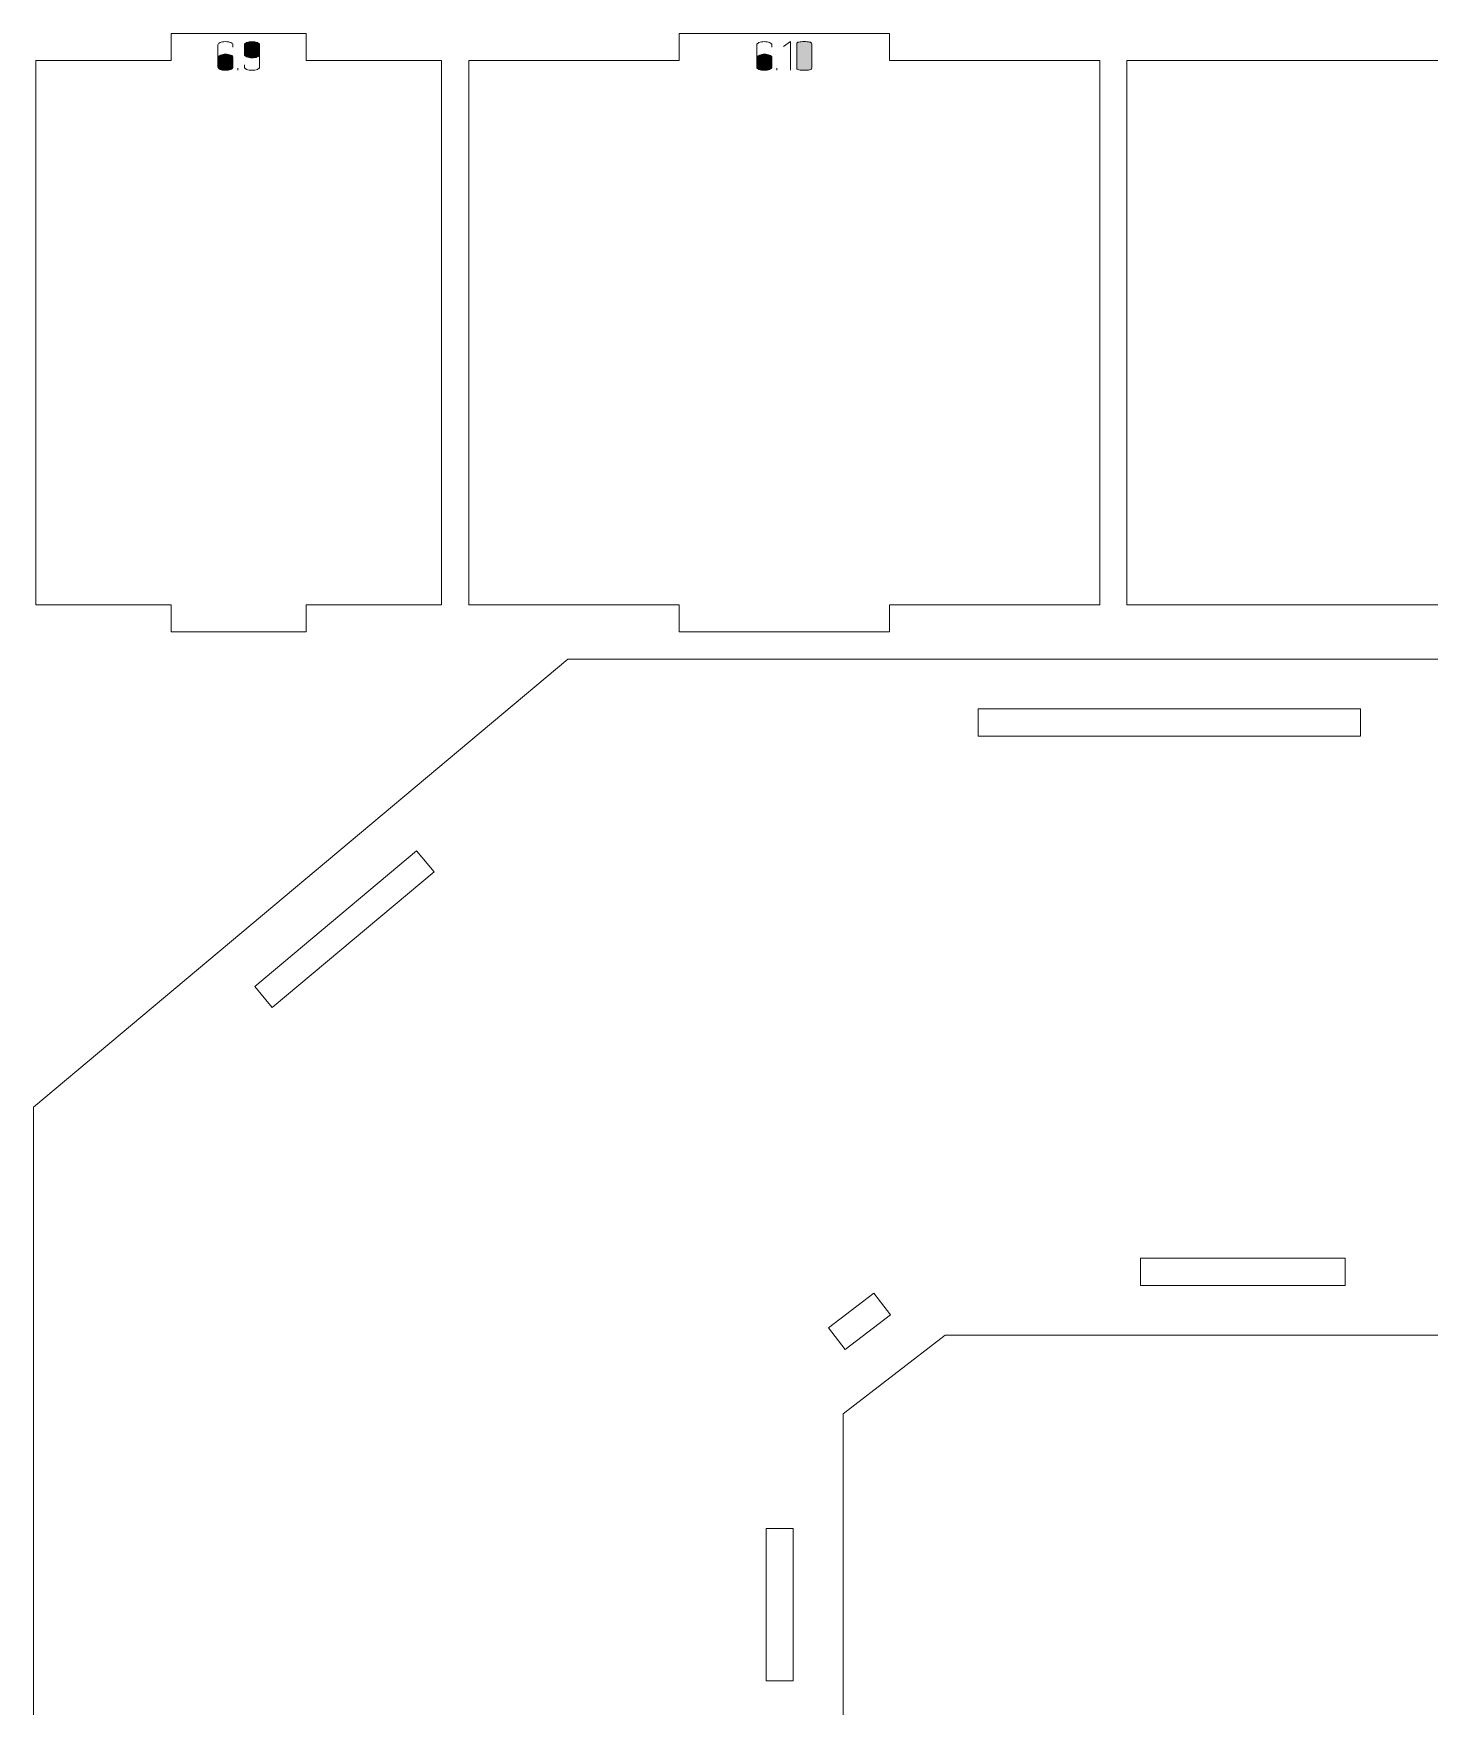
# Model space of a CAD drawing. Header units: centimetres. Extents: x -158 to 228, y -202 to 254.
# Drawn here: x 111.15 to 126.55, y 1.98 to 20.43 of the extents above; entities that cross this region are included whole.
import ezdxf

# ---------------------------------------------------------------- set-up
doc = ezdxf.new("R2010")
doc.units = ezdxf.units.CM
doc.header["$MEASUREMENT"] = 0
doc.layers.add('Capa 1', color=7, linetype='Continuous')

msp = doc.modelspace()

# ---------------------------------------------------------------- hatches: boundary and pattern name
at = {"layer": 'Capa 1', "true_color": 0x3e4095}
h = msp.add_hatch(color=175, dxfattribs=at)
edge = h.paths.add_edge_path()
edge.add_spline(control_points=[(113.26692, 20.02382), (113.24338, 20.02382), (113.22373, 20.02726), (113.20799, 20.03414), (113.19224, 20.04102), (113.18437, 20.04935), (113.18437, 20.05913), (113.18437, 20.05913), (113.18437, 20.16599), (113.18437, 20.16599), (113.18437, 20.16599), (113.18437, 20.30495), (113.18437, 20.30495), (113.18437, 20.31473), (113.19224, 20.32306), (113.20799, 20.32994), (113.22373, 20.33682), (113.24338, 20.34026), (113.26692, 20.34026), (113.29046, 20.34026), (113.31011, 20.33682), (113.32585, 20.32994), (113.3416, 20.32306), (113.34947, 20.31473), (113.34947, 20.30495), (113.34947, 20.30495), (113.34947, 20.27927), (113.34947, 20.27927), (113.34947, 20.27927), (113.34947, 20.30495), (113.34947, 20.30495), (113.34947, 20.31473), (113.3416, 20.32306), (113.32585, 20.32994), (113.31011, 20.33682), (113.29046, 20.34026), (113.26692, 20.34026), (113.24338, 20.34026), (113.22373, 20.33682), (113.20799, 20.32994), (113.19224, 20.32306), (113.18437, 20.31473), (113.18437, 20.30495), (113.18437, 20.30495), (113.18437, 20.16599), (113.18437, 20.16599), (113.18437, 20.17516), (113.19392, 20.18334), (113.21303, 20.19052), (113.23214, 20.19771), (113.2501, 20.2013), (113.26692, 20.2013), (113.29046, 20.2013), (113.31011, 20.19786), (113.32585, 20.19098), (113.3416, 20.1841), (113.34947, 20.17577), (113.34947, 20.16599), (113.34947, 20.16599), (113.34947, 20.05913), (113.34947, 20.05913), (113.34947, 20.04935), (113.3416, 20.04102), (113.32585, 20.03414), (113.31011, 20.02726), (113.29046, 20.02382), (113.26692, 20.02382)], knot_values=[0, 0, 0, 0, 0.04545455, 0.04545455, 0.04545455, 0.09090909, 0.09090909, 0.09090909, 0.13636364, 0.13636364, 0.13636364, 0.18181818, 0.18181818, 0.18181818, 0.22727273, 0.22727273, 0.22727273, 0.27272727, 0.27272727, 0.27272727, 0.31818182, 0.31818182, 0.31818182, 0.36363636, 0.36363636, 0.36363636, 0.40909091, 0.40909091, 0.40909091, 0.45454545, 0.45454545, 0.45454545, 0.5, 0.5, 0.5, 0.54545455, 0.54545455, 0.54545455, 0.59090909, 0.59090909, 0.59090909, 0.63636364, 0.63636364, 0.63636364, 0.68181818, 0.68181818, 0.68181818, 0.72727273, 0.72727273, 0.72727273, 0.77272727, 0.77272727, 0.77272727, 0.81818182, 0.81818182, 0.81818182, 0.86363636, 0.86363636, 0.86363636, 0.90909091, 0.90909091, 0.90909091, 0.95454545, 0.95454545, 0.95454545, 1, 1, 1, 1], degree=3, periodic=1)
h = msp.add_hatch(color=175, dxfattribs=at)
edge = h.paths.add_edge_path()
edge.add_spline(control_points=[(113.47788, 20.19763), (113.47788, 20.18785), (113.48575, 20.17952), (113.5015, 20.17264), (113.51724, 20.16576), (113.53689, 20.16232), (113.56043, 20.16232), (113.58367, 20.16171), (113.60323, 20.16454), (113.61913, 20.1708), (113.63503, 20.17707), (113.64298, 20.18602), (113.64298, 20.19763), (113.64298, 20.19763), (113.64298, 20.30495), (113.64298, 20.30495), (113.64298, 20.31473), (113.63511, 20.32306), (113.61936, 20.32994), (113.60362, 20.33682), (113.58397, 20.34026), (113.56043, 20.34026), (113.53689, 20.34026), (113.51724, 20.33682), (113.5015, 20.32994), (113.48575, 20.32306), (113.47788, 20.31473), (113.47788, 20.30495), (113.47788, 20.30495), (113.47788, 20.19763), (113.47788, 20.19763)], knot_values=[0, 0, 0, 0, 0.1, 0.1, 0.1, 0.2, 0.2, 0.2, 0.3, 0.3, 0.3, 0.4, 0.4, 0.4, 0.5, 0.5, 0.5, 0.6, 0.6, 0.6, 0.7, 0.7, 0.7, 0.8, 0.8, 0.8, 0.9, 0.9, 0.9, 1, 1, 1, 1], degree=3, periodic=1)
h = msp.add_hatch(color=175, dxfattribs=at)
edge = h.paths.add_edge_path()
edge.add_spline(control_points=[(113.56043, 20.02382), (113.53689, 20.02382), (113.51724, 20.02726), (113.5015, 20.03414), (113.48575, 20.04102), (113.47788, 20.04935), (113.47788, 20.05913), (113.47788, 20.05913), (113.47788, 20.08436), (113.47788, 20.08436), (113.47788, 20.08436), (113.47788, 20.05913), (113.47788, 20.05913), (113.47788, 20.04935), (113.48575, 20.04102), (113.5015, 20.03414), (113.51724, 20.02726), (113.53689, 20.02382), (113.56043, 20.02382), (113.58397, 20.02382), (113.60362, 20.02726), (113.61936, 20.03414), (113.63511, 20.04102), (113.64298, 20.04935), (113.64298, 20.05913), (113.64298, 20.05913), (113.64298, 20.19763), (113.64298, 20.19763), (113.64298, 20.18602), (113.63503, 20.17707), (113.61913, 20.1708), (113.60323, 20.16454), (113.58367, 20.16171), (113.56043, 20.16232), (113.53689, 20.16232), (113.51724, 20.16576), (113.5015, 20.17264), (113.48575, 20.17952), (113.47788, 20.18785), (113.47788, 20.19763), (113.47788, 20.19763), (113.47788, 20.30495), (113.47788, 20.30495), (113.47788, 20.31473), (113.48575, 20.32306), (113.5015, 20.32994), (113.51724, 20.33682), (113.53689, 20.34026), (113.56043, 20.34026), (113.58397, 20.34026), (113.60362, 20.33682), (113.61936, 20.32994), (113.63511, 20.32306), (113.64298, 20.31473), (113.64298, 20.30495), (113.64298, 20.30495), (113.64298, 20.19763), (113.64298, 20.19763), (113.64298, 20.19763), (113.64298, 20.05913), (113.64298, 20.05913), (113.64298, 20.04935), (113.63511, 20.04102), (113.61936, 20.03414), (113.60362, 20.02726), (113.58397, 20.02382), (113.56043, 20.02382)], knot_values=[0, 0, 0, 0, 0.04545455, 0.04545455, 0.04545455, 0.09090909, 0.09090909, 0.09090909, 0.13636364, 0.13636364, 0.13636364, 0.18181818, 0.18181818, 0.18181818, 0.22727273, 0.22727273, 0.22727273, 0.27272727, 0.27272727, 0.27272727, 0.31818182, 0.31818182, 0.31818182, 0.36363636, 0.36363636, 0.36363636, 0.40909091, 0.40909091, 0.40909091, 0.45454545, 0.45454545, 0.45454545, 0.5, 0.5, 0.5, 0.54545455, 0.54545455, 0.54545455, 0.59090909, 0.59090909, 0.59090909, 0.63636364, 0.63636364, 0.63636364, 0.68181818, 0.68181818, 0.68181818, 0.72727273, 0.72727273, 0.72727273, 0.77272727, 0.77272727, 0.77272727, 0.81818182, 0.81818182, 0.81818182, 0.86363636, 0.86363636, 0.86363636, 0.90909091, 0.90909091, 0.90909091, 0.95454545, 0.95454545, 0.95454545, 1, 1, 1, 1], degree=3, periodic=1)
h = msp.add_hatch(color=175, dxfattribs=at)
edge = h.paths.add_edge_path()
edge.add_spline(control_points=[(119.21184, 20.02382), (119.1883, 20.02382), (119.16865, 20.02726), (119.15291, 20.03414), (119.13716, 20.04102), (119.12929, 20.04935), (119.12929, 20.05913), (119.12929, 20.05913), (119.12929, 20.16599), (119.12929, 20.16599), (119.12929, 20.16599), (119.12929, 20.30495), (119.12929, 20.30495), (119.12929, 20.31473), (119.13716, 20.32306), (119.15291, 20.32994), (119.16865, 20.33682), (119.1883, 20.34026), (119.21184, 20.34026), (119.23538, 20.34026), (119.25503, 20.33682), (119.27077, 20.32994), (119.28652, 20.32306), (119.29439, 20.31473), (119.29439, 20.30495), (119.29439, 20.30495), (119.29439, 20.27927), (119.29439, 20.27927), (119.29439, 20.27927), (119.29439, 20.30495), (119.29439, 20.30495), (119.29439, 20.31473), (119.28652, 20.32306), (119.27077, 20.32994), (119.25503, 20.33682), (119.23538, 20.34026), (119.21184, 20.34026), (119.1883, 20.34026), (119.16865, 20.33682), (119.15291, 20.32994), (119.13716, 20.32306), (119.12929, 20.31473), (119.12929, 20.30495), (119.12929, 20.30495), (119.12929, 20.16599), (119.12929, 20.16599), (119.12929, 20.17516), (119.13884, 20.18334), (119.15795, 20.19052), (119.17706, 20.19771), (119.19502, 20.2013), (119.21184, 20.2013), (119.23538, 20.2013), (119.25503, 20.19786), (119.27077, 20.19098), (119.28652, 20.1841), (119.29439, 20.17577), (119.29439, 20.16599), (119.29439, 20.16599), (119.29439, 20.05913), (119.29439, 20.05913), (119.29439, 20.04935), (119.28652, 20.04102), (119.27077, 20.03414), (119.25503, 20.02726), (119.23538, 20.02382), (119.21184, 20.02382)], knot_values=[0, 0, 0, 0, 0.04545455, 0.04545455, 0.04545455, 0.09090909, 0.09090909, 0.09090909, 0.13636364, 0.13636364, 0.13636364, 0.18181818, 0.18181818, 0.18181818, 0.22727273, 0.22727273, 0.22727273, 0.27272727, 0.27272727, 0.27272727, 0.31818182, 0.31818182, 0.31818182, 0.36363636, 0.36363636, 0.36363636, 0.40909091, 0.40909091, 0.40909091, 0.45454545, 0.45454545, 0.45454545, 0.5, 0.5, 0.5, 0.54545455, 0.54545455, 0.54545455, 0.59090909, 0.59090909, 0.59090909, 0.63636364, 0.63636364, 0.63636364, 0.68181818, 0.68181818, 0.68181818, 0.72727273, 0.72727273, 0.72727273, 0.77272727, 0.77272727, 0.77272727, 0.81818182, 0.81818182, 0.81818182, 0.86363636, 0.86363636, 0.86363636, 0.90909091, 0.90909091, 0.90909091, 0.95454545, 0.95454545, 0.95454545, 1, 1, 1, 1], degree=3, periodic=1)
h = msp.add_hatch(color=175, dxfattribs=at)
edge = h.paths.add_edge_path()
edge.add_spline(control_points=[(119.49893, 20.34072), (119.49893, 20.34072), (119.4228, 20.28798), (119.4228, 20.28798), (119.4228, 20.28798), (119.49893, 20.34072), (119.49893, 20.34072), (119.49893, 20.34072), (119.49893, 20.02382), (119.49893, 20.02382), (119.49893, 20.02382), (119.49893, 20.34072), (119.49893, 20.34072)], knot_values=[0, 0, 0, 0, 0.25, 0.25, 0.25, 0.5, 0.5, 0.5, 0.75, 0.75, 0.75, 1, 1, 1, 1], degree=3, periodic=1)
h = msp.add_hatch(color=175, dxfattribs=at)
edge = h.paths.add_edge_path()
edge.add_spline(control_points=[(119.56956, 20.04767), (119.56956, 20.03788), (119.57743, 20.03146), (119.59318, 20.02841), (119.60892, 20.02535), (119.62857, 20.02382), (119.65211, 20.02382), (119.67565, 20.02382), (119.6953, 20.02535), (119.71104, 20.02841), (119.72679, 20.03146), (119.73466, 20.03788), (119.73466, 20.04767), (119.73466, 20.04767), (119.73466, 20.31595), (119.73466, 20.31595), (119.73466, 20.32574), (119.72679, 20.33224), (119.71104, 20.33545), (119.6953, 20.33866), (119.67565, 20.34026), (119.65211, 20.34026), (119.62857, 20.34026), (119.60892, 20.33866), (119.59318, 20.33545), (119.57743, 20.33224), (119.56956, 20.32574), (119.56956, 20.31595), (119.56956, 20.31595), (119.56956, 20.04767), (119.56956, 20.04767)], knot_values=[0, 0, 0, 0, 0.1, 0.1, 0.1, 0.2, 0.2, 0.2, 0.3, 0.3, 0.3, 0.4, 0.4, 0.4, 0.5, 0.5, 0.5, 0.6, 0.6, 0.6, 0.7, 0.7, 0.7, 0.8, 0.8, 0.8, 0.9, 0.9, 0.9, 1, 1, 1, 1], degree=3, periodic=1)
h = msp.add_hatch(color=175, dxfattribs=at)
edge = h.paths.add_edge_path()
edge.add_spline(control_points=[(119.73466, 20.04767), (119.73466, 20.03788), (119.72679, 20.03146), (119.71104, 20.02841), (119.6953, 20.02535), (119.67565, 20.02382), (119.65211, 20.02382), (119.62857, 20.02382), (119.60892, 20.02535), (119.59318, 20.02841), (119.57743, 20.03146), (119.56956, 20.03788), (119.56956, 20.04767), (119.56956, 20.04767), (119.56956, 20.31595), (119.56956, 20.31595), (119.56956, 20.32574), (119.57743, 20.33224), (119.59318, 20.33545), (119.60892, 20.33866), (119.62857, 20.34026), (119.65211, 20.34026), (119.67565, 20.34026), (119.6953, 20.33866), (119.71104, 20.33545), (119.72679, 20.33224), (119.73466, 20.32574), (119.73466, 20.31595), (119.73466, 20.31595), (119.73466, 20.04767), (119.73466, 20.04767)], knot_values=[0, 0, 0, 0, 0.1, 0.1, 0.1, 0.2, 0.2, 0.2, 0.3, 0.3, 0.3, 0.4, 0.4, 0.4, 0.5, 0.5, 0.5, 0.6, 0.6, 0.6, 0.7, 0.7, 0.7, 0.8, 0.8, 0.8, 0.9, 0.9, 0.9, 1, 1, 1, 1], degree=3, periodic=1)
h = msp.add_hatch(color=175, dxfattribs=at)
edge = h.paths.add_edge_path()
edge.add_spline(control_points=[(113.18437, 20.05913), (113.18437, 20.04935), (113.19224, 20.04102), (113.20799, 20.03414), (113.22373, 20.02726), (113.24338, 20.02382), (113.26692, 20.02382), (113.29046, 20.02382), (113.31011, 20.02726), (113.32585, 20.03414), (113.3416, 20.04102), (113.34947, 20.04935), (113.34947, 20.05913), (113.34947, 20.05913), (113.34947, 20.16599), (113.34947, 20.16599), (113.34947, 20.17577), (113.3416, 20.1841), (113.32585, 20.19098), (113.31011, 20.19786), (113.29046, 20.2013), (113.26692, 20.2013), (113.2501, 20.2013), (113.23214, 20.19771), (113.21303, 20.19052), (113.19392, 20.18334), (113.18437, 20.17516), (113.18437, 20.16599), (113.18437, 20.16599), (113.18437, 20.05913), (113.18437, 20.05913)], knot_values=[0, 0, 0, 0, 0.1, 0.1, 0.1, 0.2, 0.2, 0.2, 0.3, 0.3, 0.3, 0.4, 0.4, 0.4, 0.5, 0.5, 0.5, 0.6, 0.6, 0.6, 0.7, 0.7, 0.7, 0.8, 0.8, 0.8, 0.9, 0.9, 0.9, 1, 1, 1, 1], degree=3, periodic=1)
h = msp.add_hatch(color=175, dxfattribs=at)
edge = h.paths.add_edge_path()
edge.add_spline(control_points=[(119.12929, 20.05913), (119.12929, 20.04935), (119.13716, 20.04102), (119.15291, 20.03414), (119.16865, 20.02726), (119.1883, 20.02382), (119.21184, 20.02382), (119.23538, 20.02382), (119.25503, 20.02726), (119.27077, 20.03414), (119.28652, 20.04102), (119.29439, 20.04935), (119.29439, 20.05913), (119.29439, 20.05913), (119.29439, 20.16599), (119.29439, 20.16599), (119.29439, 20.17577), (119.28652, 20.1841), (119.27077, 20.19098), (119.25503, 20.19786), (119.23538, 20.2013), (119.21184, 20.2013), (119.19502, 20.2013), (119.17706, 20.19771), (119.15795, 20.19052), (119.13884, 20.18334), (119.12929, 20.17516), (119.12929, 20.16599), (119.12929, 20.16599), (119.12929, 20.05913), (119.12929, 20.05913)], knot_values=[0, 0, 0, 0, 0.1, 0.1, 0.1, 0.2, 0.2, 0.2, 0.3, 0.3, 0.3, 0.4, 0.4, 0.4, 0.5, 0.5, 0.5, 0.6, 0.6, 0.6, 0.7, 0.7, 0.7, 0.8, 0.8, 0.8, 0.9, 0.9, 0.9, 1, 1, 1, 1], degree=3, periodic=1)
h = msp.add_hatch(color=175, dxfattribs=at)
edge = h.paths.add_edge_path()
edge.add_spline(control_points=[(113.4045, 20.02382), (113.4045, 20.02382), (113.4045, 20.04629), (113.4045, 20.04629), (113.4045, 20.04629), (113.4045, 20.02382), (113.4045, 20.02382)], knot_values=[0, 0, 0, 0, 0.5, 0.5, 0.5, 1, 1, 1, 1], degree=3, periodic=1)
h = msp.add_hatch(color=175, dxfattribs=at)
edge = h.paths.add_edge_path()
edge.add_spline(control_points=[(119.34942, 20.02382), (119.34942, 20.02382), (119.34942, 20.04629), (119.34942, 20.04629), (119.34942, 20.04629), (119.34942, 20.02382), (119.34942, 20.02382)], knot_values=[0, 0, 0, 0, 0.5, 0.5, 0.5, 1, 1, 1, 1], degree=3, periodic=1)

# ---------------------------------------------------------------- linework, layer by layer
at = {"layer": 'Capa 1', "color": 240, "lineweight": 20}
for points in [[(111.17578, 20.13022), (111.17578, 20.13022), (111.17578, 14.13022), (111.17578, 14.13022), (111.17578, 14.13022), (112.66771, 14.13022), (112.66771, 14.13022), (112.66771, 14.13022), (112.66771, 13.83022), (112.66771, 13.83022), (112.66771, 13.83022), (114.15964, 13.83022), (114.15964, 13.83022), (114.15964, 13.83022), (114.15964, 14.13022), (114.15964, 14.13022), (114.15964, 14.13022), (115.65157, 14.13022), (115.65157, 14.13022), (115.65157, 14.13022), (115.65157, 20.13022), (115.65157, 20.13022), (115.65157, 20.13022), (114.15964, 20.13022), (114.15964, 20.13022), (114.15964, 20.13022), (114.15964, 20.43022), (114.15964, 20.43022), (114.15964, 20.43022), (112.66771, 20.43022), (112.66771, 20.43022), (112.66771, 20.43022), (112.66771, 20.13022), (112.66771, 20.13022), (112.66771, 20.13022), (111.17578, 20.13022), (111.17578, 20.13022)], [(115.95157, 20.13022), (115.95157, 20.13022), (115.95157, 14.13022), (115.95157, 14.13022), (115.95157, 14.13022), (118.27184, 14.13022), (118.27184, 14.13022), (118.27184, 14.13022), (118.27184, 13.83022), (118.27184, 13.83022), (118.27184, 13.83022), (120.59211, 13.83022), (120.59211, 13.83022), (120.59211, 13.83022), (120.59211, 14.13022), (120.59211, 14.13022), (120.59211, 14.13022), (122.91238, 14.13022), (122.91238, 14.13022), (122.91238, 14.13022), (122.91238, 20.13022), (122.91238, 20.13022), (122.91238, 20.13022), (120.59211, 20.13022), (120.59211, 20.13022), (120.59211, 20.13022), (120.59211, 20.43022), (120.59211, 20.43022), (120.59211, 20.43022), (118.27184, 20.43022), (118.27184, 20.43022), (118.27184, 20.43022), (118.27184, 20.13022), (118.27184, 20.13022), (118.27184, 20.13022), (115.95157, 20.13022), (115.95157, 20.13022)], [(123.21238, 20.13022), (123.21238, 20.13022), (123.21238, 14.13022), (123.21238, 14.13022), (123.21238, 14.13022), (127.42928, 14.13022), (127.42928, 14.13022), (127.42928, 14.13022), (127.42928, 13.83022), (127.42928, 13.83022), (127.42928, 13.83022), (131.64617, 13.83022), (131.64617, 13.83022), (131.64617, 13.83022), (131.64617, 14.13022), (131.64617, 14.13022), (131.64617, 14.13022), (135.86306, 14.13022), (135.86306, 14.13022), (135.86306, 14.13022), (135.86306, 20.13022), (135.86306, 20.13022), (135.86306, 20.13022), (131.64617, 20.13022), (131.64617, 20.13022), (131.64617, 20.13022), (131.64617, 20.43022), (131.64617, 20.43022), (131.64617, 20.43022), (127.42928, 20.43022), (127.42928, 20.43022), (127.42928, 20.43022), (127.42928, 20.13022), (127.42928, 20.13022), (127.42928, 20.13022), (123.21238, 20.13022), (123.21238, 20.13022)]]:
    msp.add_open_spline(points, degree=3, knots=[0, 0, 0, 0, 0.08333333, 0.08333333, 0.08333333, 0.16666667, 0.16666667, 0.16666667, 0.25, 0.25, 0.25, 0.33333333, 0.33333333, 0.33333333, 0.41666667, 0.41666667, 0.41666667, 0.5, 0.5, 0.5, 0.58333333, 0.58333333, 0.58333333, 0.66666667, 0.66666667, 0.66666667, 0.75, 0.75, 0.75, 0.83333333, 0.83333333, 0.83333333, 0.91666667, 0.91666667, 0.91666667, 1, 1, 1, 1], dxfattribs=at)
at = {"layer": 'Capa 1', "color": 114, "lineweight": 9}
for points, knots in [([(113.26692, 20.02382), (113.24338, 20.02382), (113.22373, 20.02726), (113.20799, 20.03414), (113.19224, 20.04102), (113.18437, 20.04935), (113.18437, 20.05913), (113.18437, 20.05913), (113.18437, 20.16599), (113.18437, 20.16599), (113.18437, 20.16599), (113.18437, 20.30495), (113.18437, 20.30495), (113.18437, 20.31473), (113.19224, 20.32306), (113.20799, 20.32994), (113.22373, 20.33682), (113.24338, 20.34026), (113.26692, 20.34026), (113.29046, 20.34026), (113.31011, 20.33682), (113.32585, 20.32994), (113.3416, 20.32306), (113.34947, 20.31473), (113.34947, 20.30495), (113.34947, 20.30495), (113.34947, 20.27927), (113.34947, 20.27927), (113.34947, 20.27927), (113.34947, 20.30495), (113.34947, 20.30495), (113.34947, 20.31473), (113.3416, 20.32306), (113.32585, 20.32994), (113.31011, 20.33682), (113.29046, 20.34026), (113.26692, 20.34026), (113.24338, 20.34026), (113.22373, 20.33682), (113.20799, 20.32994), (113.19224, 20.32306), (113.18437, 20.31473), (113.18437, 20.30495), (113.18437, 20.30495), (113.18437, 20.16599), (113.18437, 20.16599), (113.18437, 20.17516), (113.19392, 20.18334), (113.21303, 20.19052), (113.23214, 20.19771), (113.2501, 20.2013), (113.26692, 20.2013), (113.29046, 20.2013), (113.31011, 20.19786), (113.32585, 20.19098), (113.3416, 20.1841), (113.34947, 20.17577), (113.34947, 20.16599), (113.34947, 20.16599), (113.34947, 20.05913), (113.34947, 20.05913), (113.34947, 20.04935), (113.3416, 20.04102), (113.32585, 20.03414), (113.31011, 20.02726), (113.29046, 20.02382), (113.26692, 20.02382)], [0, 0, 0, 0, 0.04545455, 0.04545455, 0.04545455, 0.09090909, 0.09090909, 0.09090909, 0.13636364, 0.13636364, 0.13636364, 0.18181818, 0.18181818, 0.18181818, 0.22727273, 0.22727273, 0.22727273, 0.27272727, 0.27272727, 0.27272727, 0.31818182, 0.31818182, 0.31818182, 0.36363636, 0.36363636, 0.36363636, 0.40909091, 0.40909091, 0.40909091, 0.45454545, 0.45454545, 0.45454545, 0.5, 0.5, 0.5, 0.54545455, 0.54545455, 0.54545455, 0.59090909, 0.59090909, 0.59090909, 0.63636364, 0.63636364, 0.63636364, 0.68181818, 0.68181818, 0.68181818, 0.72727273, 0.72727273, 0.72727273, 0.77272727, 0.77272727, 0.77272727, 0.81818182, 0.81818182, 0.81818182, 0.86363636, 0.86363636, 0.86363636, 0.90909091, 0.90909091, 0.90909091, 0.95454545, 0.95454545, 0.95454545, 1, 1, 1, 1]), ([(113.47788, 20.19763), (113.47788, 20.18785), (113.48575, 20.17952), (113.5015, 20.17264), (113.51724, 20.16576), (113.53689, 20.16232), (113.56043, 20.16232), (113.58367, 20.16171), (113.60323, 20.16454), (113.61913, 20.1708), (113.63503, 20.17707), (113.64298, 20.18602), (113.64298, 20.19763), (113.64298, 20.19763), (113.64298, 20.30495), (113.64298, 20.30495), (113.64298, 20.31473), (113.63511, 20.32306), (113.61936, 20.32994), (113.60362, 20.33682), (113.58397, 20.34026), (113.56043, 20.34026), (113.53689, 20.34026), (113.51724, 20.33682), (113.5015, 20.32994), (113.48575, 20.32306), (113.47788, 20.31473), (113.47788, 20.30495), (113.47788, 20.30495), (113.47788, 20.19763), (113.47788, 20.19763)], [0, 0, 0, 0, 0.1, 0.1, 0.1, 0.2, 0.2, 0.2, 0.3, 0.3, 0.3, 0.4, 0.4, 0.4, 0.5, 0.5, 0.5, 0.6, 0.6, 0.6, 0.7, 0.7, 0.7, 0.8, 0.8, 0.8, 0.9, 0.9, 0.9, 1, 1, 1, 1]), ([(113.56043, 20.02382), (113.53689, 20.02382), (113.51724, 20.02726), (113.5015, 20.03414), (113.48575, 20.04102), (113.47788, 20.04935), (113.47788, 20.05913), (113.47788, 20.05913), (113.47788, 20.08436), (113.47788, 20.08436), (113.47788, 20.08436), (113.47788, 20.05913), (113.47788, 20.05913), (113.47788, 20.04935), (113.48575, 20.04102), (113.5015, 20.03414), (113.51724, 20.02726), (113.53689, 20.02382), (113.56043, 20.02382), (113.58397, 20.02382), (113.60362, 20.02726), (113.61936, 20.03414), (113.63511, 20.04102), (113.64298, 20.04935), (113.64298, 20.05913), (113.64298, 20.05913), (113.64298, 20.19763), (113.64298, 20.19763), (113.64298, 20.18602), (113.63503, 20.17707), (113.61913, 20.1708), (113.60323, 20.16454), (113.58367, 20.16171), (113.56043, 20.16232), (113.53689, 20.16232), (113.51724, 20.16576), (113.5015, 20.17264), (113.48575, 20.17952), (113.47788, 20.18785), (113.47788, 20.19763), (113.47788, 20.19763), (113.47788, 20.30495), (113.47788, 20.30495), (113.47788, 20.31473), (113.48575, 20.32306), (113.5015, 20.32994), (113.51724, 20.33682), (113.53689, 20.34026), (113.56043, 20.34026), (113.58397, 20.34026), (113.60362, 20.33682), (113.61936, 20.32994), (113.63511, 20.32306), (113.64298, 20.31473), (113.64298, 20.30495), (113.64298, 20.30495), (113.64298, 20.19763), (113.64298, 20.19763), (113.64298, 20.19763), (113.64298, 20.05913), (113.64298, 20.05913), (113.64298, 20.04935), (113.63511, 20.04102), (113.61936, 20.03414), (113.60362, 20.02726), (113.58397, 20.02382), (113.56043, 20.02382)], [0, 0, 0, 0, 0.04545455, 0.04545455, 0.04545455, 0.09090909, 0.09090909, 0.09090909, 0.13636364, 0.13636364, 0.13636364, 0.18181818, 0.18181818, 0.18181818, 0.22727273, 0.22727273, 0.22727273, 0.27272727, 0.27272727, 0.27272727, 0.31818182, 0.31818182, 0.31818182, 0.36363636, 0.36363636, 0.36363636, 0.40909091, 0.40909091, 0.40909091, 0.45454545, 0.45454545, 0.45454545, 0.5, 0.5, 0.5, 0.54545455, 0.54545455, 0.54545455, 0.59090909, 0.59090909, 0.59090909, 0.63636364, 0.63636364, 0.63636364, 0.68181818, 0.68181818, 0.68181818, 0.72727273, 0.72727273, 0.72727273, 0.77272727, 0.77272727, 0.77272727, 0.81818182, 0.81818182, 0.81818182, 0.86363636, 0.86363636, 0.86363636, 0.90909091, 0.90909091, 0.90909091, 0.95454545, 0.95454545, 0.95454545, 1, 1, 1, 1]), ([(119.21184, 20.02382), (119.1883, 20.02382), (119.16865, 20.02726), (119.15291, 20.03414), (119.13716, 20.04102), (119.12929, 20.04935), (119.12929, 20.05913), (119.12929, 20.05913), (119.12929, 20.16599), (119.12929, 20.16599), (119.12929, 20.16599), (119.12929, 20.30495), (119.12929, 20.30495), (119.12929, 20.31473), (119.13716, 20.32306), (119.15291, 20.32994), (119.16865, 20.33682), (119.1883, 20.34026), (119.21184, 20.34026), (119.23538, 20.34026), (119.25503, 20.33682), (119.27077, 20.32994), (119.28652, 20.32306), (119.29439, 20.31473), (119.29439, 20.30495), (119.29439, 20.30495), (119.29439, 20.27927), (119.29439, 20.27927), (119.29439, 20.27927), (119.29439, 20.30495), (119.29439, 20.30495), (119.29439, 20.31473), (119.28652, 20.32306), (119.27077, 20.32994), (119.25503, 20.33682), (119.23538, 20.34026), (119.21184, 20.34026), (119.1883, 20.34026), (119.16865, 20.33682), (119.15291, 20.32994), (119.13716, 20.32306), (119.12929, 20.31473), (119.12929, 20.30495), (119.12929, 20.30495), (119.12929, 20.16599), (119.12929, 20.16599), (119.12929, 20.17516), (119.13884, 20.18334), (119.15795, 20.19052), (119.17706, 20.19771), (119.19502, 20.2013), (119.21184, 20.2013), (119.23538, 20.2013), (119.25503, 20.19786), (119.27077, 20.19098), (119.28652, 20.1841), (119.29439, 20.17577), (119.29439, 20.16599), (119.29439, 20.16599), (119.29439, 20.05913), (119.29439, 20.05913), (119.29439, 20.04935), (119.28652, 20.04102), (119.27077, 20.03414), (119.25503, 20.02726), (119.23538, 20.02382), (119.21184, 20.02382)], [0, 0, 0, 0, 0.04545455, 0.04545455, 0.04545455, 0.09090909, 0.09090909, 0.09090909, 0.13636364, 0.13636364, 0.13636364, 0.18181818, 0.18181818, 0.18181818, 0.22727273, 0.22727273, 0.22727273, 0.27272727, 0.27272727, 0.27272727, 0.31818182, 0.31818182, 0.31818182, 0.36363636, 0.36363636, 0.36363636, 0.40909091, 0.40909091, 0.40909091, 0.45454545, 0.45454545, 0.45454545, 0.5, 0.5, 0.5, 0.54545455, 0.54545455, 0.54545455, 0.59090909, 0.59090909, 0.59090909, 0.63636364, 0.63636364, 0.63636364, 0.68181818, 0.68181818, 0.68181818, 0.72727273, 0.72727273, 0.72727273, 0.77272727, 0.77272727, 0.77272727, 0.81818182, 0.81818182, 0.81818182, 0.86363636, 0.86363636, 0.86363636, 0.90909091, 0.90909091, 0.90909091, 0.95454545, 0.95454545, 0.95454545, 1, 1, 1, 1]), ([(119.49893, 20.34072), (119.49893, 20.34072), (119.4228, 20.28798), (119.4228, 20.28798), (119.4228, 20.28798), (119.49893, 20.34072), (119.49893, 20.34072), (119.49893, 20.34072), (119.49893, 20.02382), (119.49893, 20.02382), (119.49893, 20.02382), (119.49893, 20.34072), (119.49893, 20.34072)], [0, 0, 0, 0, 0.25, 0.25, 0.25, 0.5, 0.5, 0.5, 0.75, 0.75, 0.75, 1, 1, 1, 1]), ([(119.56956, 20.04767), (119.56956, 20.03788), (119.57743, 20.03146), (119.59318, 20.02841), (119.60892, 20.02535), (119.62857, 20.02382), (119.65211, 20.02382), (119.67565, 20.02382), (119.6953, 20.02535), (119.71104, 20.02841), (119.72679, 20.03146), (119.73466, 20.03788), (119.73466, 20.04767), (119.73466, 20.04767), (119.73466, 20.31595), (119.73466, 20.31595), (119.73466, 20.32574), (119.72679, 20.33224), (119.71104, 20.33545), (119.6953, 20.33866), (119.67565, 20.34026), (119.65211, 20.34026), (119.62857, 20.34026), (119.60892, 20.33866), (119.59318, 20.33545), (119.57743, 20.33224), (119.56956, 20.32574), (119.56956, 20.31595), (119.56956, 20.31595), (119.56956, 20.04767), (119.56956, 20.04767)], [0, 0, 0, 0, 0.1, 0.1, 0.1, 0.2, 0.2, 0.2, 0.3, 0.3, 0.3, 0.4, 0.4, 0.4, 0.5, 0.5, 0.5, 0.6, 0.6, 0.6, 0.7, 0.7, 0.7, 0.8, 0.8, 0.8, 0.9, 0.9, 0.9, 1, 1, 1, 1]), ([(119.73466, 20.04767), (119.73466, 20.03788), (119.72679, 20.03146), (119.71104, 20.02841), (119.6953, 20.02535), (119.67565, 20.02382), (119.65211, 20.02382), (119.62857, 20.02382), (119.60892, 20.02535), (119.59318, 20.02841), (119.57743, 20.03146), (119.56956, 20.03788), (119.56956, 20.04767), (119.56956, 20.04767), (119.56956, 20.31595), (119.56956, 20.31595), (119.56956, 20.32574), (119.57743, 20.33224), (119.59318, 20.33545), (119.60892, 20.33866), (119.62857, 20.34026), (119.65211, 20.34026), (119.67565, 20.34026), (119.6953, 20.33866), (119.71104, 20.33545), (119.72679, 20.33224), (119.73466, 20.32574), (119.73466, 20.31595), (119.73466, 20.31595), (119.73466, 20.04767), (119.73466, 20.04767)], [0, 0, 0, 0, 0.1, 0.1, 0.1, 0.2, 0.2, 0.2, 0.3, 0.3, 0.3, 0.4, 0.4, 0.4, 0.5, 0.5, 0.5, 0.6, 0.6, 0.6, 0.7, 0.7, 0.7, 0.8, 0.8, 0.8, 0.9, 0.9, 0.9, 1, 1, 1, 1]), ([(113.18437, 20.05913), (113.18437, 20.04935), (113.19224, 20.04102), (113.20799, 20.03414), (113.22373, 20.02726), (113.24338, 20.02382), (113.26692, 20.02382), (113.29046, 20.02382), (113.31011, 20.02726), (113.32585, 20.03414), (113.3416, 20.04102), (113.34947, 20.04935), (113.34947, 20.05913), (113.34947, 20.05913), (113.34947, 20.16599), (113.34947, 20.16599), (113.34947, 20.17577), (113.3416, 20.1841), (113.32585, 20.19098), (113.31011, 20.19786), (113.29046, 20.2013), (113.26692, 20.2013), (113.2501, 20.2013), (113.23214, 20.19771), (113.21303, 20.19052), (113.19392, 20.18334), (113.18437, 20.17516), (113.18437, 20.16599), (113.18437, 20.16599), (113.18437, 20.05913), (113.18437, 20.05913)], [0, 0, 0, 0, 0.1, 0.1, 0.1, 0.2, 0.2, 0.2, 0.3, 0.3, 0.3, 0.4, 0.4, 0.4, 0.5, 0.5, 0.5, 0.6, 0.6, 0.6, 0.7, 0.7, 0.7, 0.8, 0.8, 0.8, 0.9, 0.9, 0.9, 1, 1, 1, 1]), ([(119.12929, 20.05913), (119.12929, 20.04935), (119.13716, 20.04102), (119.15291, 20.03414), (119.16865, 20.02726), (119.1883, 20.02382), (119.21184, 20.02382), (119.23538, 20.02382), (119.25503, 20.02726), (119.27077, 20.03414), (119.28652, 20.04102), (119.29439, 20.04935), (119.29439, 20.05913), (119.29439, 20.05913), (119.29439, 20.16599), (119.29439, 20.16599), (119.29439, 20.17577), (119.28652, 20.1841), (119.27077, 20.19098), (119.25503, 20.19786), (119.23538, 20.2013), (119.21184, 20.2013), (119.19502, 20.2013), (119.17706, 20.19771), (119.15795, 20.19052), (119.13884, 20.18334), (119.12929, 20.17516), (119.12929, 20.16599), (119.12929, 20.16599), (119.12929, 20.05913), (119.12929, 20.05913)], [0, 0, 0, 0, 0.1, 0.1, 0.1, 0.2, 0.2, 0.2, 0.3, 0.3, 0.3, 0.4, 0.4, 0.4, 0.5, 0.5, 0.5, 0.6, 0.6, 0.6, 0.7, 0.7, 0.7, 0.8, 0.8, 0.8, 0.9, 0.9, 0.9, 1, 1, 1, 1]), ([(113.4045, 20.02382), (113.4045, 20.02382), (113.4045, 20.04629), (113.4045, 20.04629), (113.4045, 20.04629), (113.4045, 20.02382), (113.4045, 20.02382)], [0, 0, 0, 0, 0.5, 0.5, 0.5, 1, 1, 1, 1]), ([(119.34942, 20.02382), (119.34942, 20.02382), (119.34942, 20.04629), (119.34942, 20.04629), (119.34942, 20.04629), (119.34942, 20.02382), (119.34942, 20.02382)], [0, 0, 0, 0, 0.5, 0.5, 0.5, 1, 1, 1, 1])]:
    msp.add_open_spline(points, degree=3, knots=knots, dxfattribs=at)
at = {"layer": 'Capa 1', "color": 240, "lineweight": 9}
for points, knots in [([(136.55397, -11.7008), (136.55397, -11.7008), (131.13494, -16.16608), (131.13494, -16.16608), (131.13494, -16.16608), (116.52522, -16.16608), (116.52522, -16.16608), (116.52522, -16.16608), (111.14954, -11.7008), (111.14954, -11.7008), (111.14954, -11.7008), (111.14954, 8.58807), (111.14954, 8.58807), (111.14954, 8.58807), (117.04545, 13.53022), (117.04545, 13.53022), (117.04545, 13.53022), (130.31125, 13.53022), (130.31125, 13.53022), (130.31125, 13.53022), (136.20715, 8.63142), (136.20715, 8.63142), (136.20715, 8.63142), (136.20715, 2.90892), (136.20715, 2.90892), (136.20715, 2.90892), (128.10028, 2.90892), (128.10028, 2.90892), (128.10028, 2.90892), (127.23323, 6.07363), (127.23323, 6.07363), (127.23323, 6.07363), (121.20727, 6.07363), (121.20727, 6.07363), (121.20727, 6.07363), (120.08011, 5.20659), (120.08011, 5.20659), (120.08011, 5.20659), (120.08011, 1.13147), (120.08011, 1.13147), (120.08011, 1.13147), (131.48176, 1.13147), (131.48176, 1.13147), (131.48176, 1.13147), (136.46727, -2.72688), (136.46727, -2.72688), (136.46727, -2.72688), (136.55397, -11.7008), (136.55397, -11.7008)], [0, 0, 0, 0, 0.0625, 0.0625, 0.0625, 0.125, 0.125, 0.125, 0.1875, 0.1875, 0.1875, 0.25, 0.25, 0.25, 0.3125, 0.3125, 0.3125, 0.375, 0.375, 0.375, 0.4375, 0.4375, 0.4375, 0.5, 0.5, 0.5, 0.5625, 0.5625, 0.5625, 0.625, 0.625, 0.625, 0.6875, 0.6875, 0.6875, 0.75, 0.75, 0.75, 0.8125, 0.8125, 0.8125, 0.875, 0.875, 0.875, 0.9375, 0.9375, 0.9375, 1, 1, 1, 1]), ([(121.57094, 12.68169), (121.57094, 12.68169), (125.78784, 12.68169), (125.78784, 12.68169), (125.78784, 12.68169), (125.78784, 12.98169), (125.78784, 12.98169), (125.78784, 12.98169), (121.57094, 12.98169), (121.57094, 12.98169), (121.57094, 12.98169), (121.57094, 12.68169), (121.57094, 12.68169)], [0, 0, 0, 0, 0.25, 0.25, 0.25, 0.5, 0.5, 0.5, 0.75, 0.75, 0.75, 1, 1, 1, 1]), ([(113.7834, 9.68865), (113.7834, 9.68865), (115.56872, 11.18517), (115.56872, 11.18517), (115.56872, 11.18517), (115.376, 11.41508), (115.376, 11.41508), (115.376, 11.41508), (113.59068, 9.91856), (113.59068, 9.91856), (113.59068, 9.91856), (113.7834, 9.68865), (113.7834, 9.68865)], [0, 0, 0, 0, 0.25, 0.25, 0.25, 0.5, 0.5, 0.5, 0.75, 0.75, 0.75, 1, 1, 1, 1]), ([(125.62089, 6.92216), (125.62089, 6.92216), (123.36124, 6.92216), (123.36124, 6.92216), (123.36124, 6.92216), (123.36124, 6.62216), (123.36124, 6.62216), (123.36124, 6.62216), (125.62089, 6.62216), (125.62089, 6.62216), (125.62089, 6.62216), (125.62089, 6.92216), (125.62089, 6.92216)], [0, 0, 0, 0, 0.25, 0.25, 0.25, 0.5, 0.5, 0.5, 0.75, 0.75, 0.75, 1, 1, 1, 1]), ([(120.41913, 6.5379), (120.41913, 6.5379), (119.91959, 6.15365), (119.91959, 6.15365), (119.91959, 6.15365), (120.10251, 5.91586), (120.10251, 5.91586), (120.10251, 5.91586), (120.60204, 6.30012), (120.60204, 6.30012), (120.60204, 6.30012), (120.41913, 6.5379), (120.41913, 6.5379)], [0, 0, 0, 0, 0.25, 0.25, 0.25, 0.5, 0.5, 0.5, 0.75, 0.75, 0.75, 1, 1, 1, 1]), ([(119.23158, 3.94392), (119.23158, 3.94392), (119.23158, 2.26343), (119.23158, 2.26343), (119.23158, 2.26343), (119.53158, 2.26343), (119.53158, 2.26343), (119.53158, 2.26343), (119.53158, 3.94392), (119.53158, 3.94392), (119.53158, 3.94392), (119.23158, 3.94392), (119.23158, 3.94392)], [0, 0, 0, 0, 0.25, 0.25, 0.25, 0.5, 0.5, 0.5, 0.75, 0.75, 0.75, 1, 1, 1, 1])]:
    msp.add_open_spline(points, degree=3, knots=knots, dxfattribs=at)

doc.saveas('drawing.dxf')
